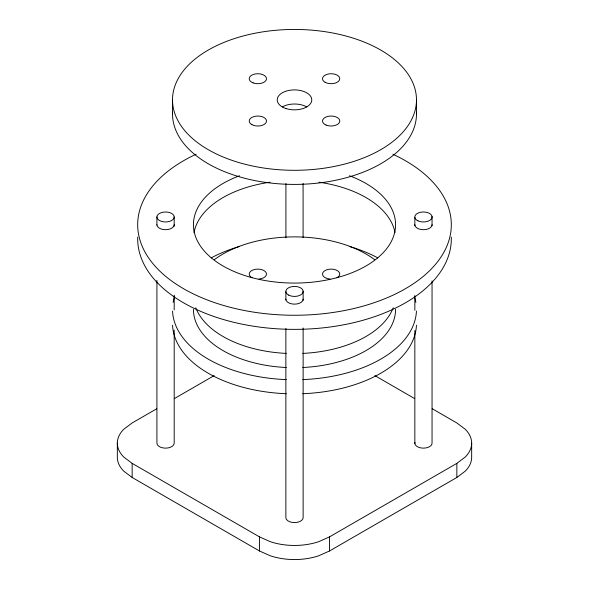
<?xml version="1.0" encoding="UTF-8"?>
<svg xmlns="http://www.w3.org/2000/svg" width="589" height="589" viewBox="0 0 589 589"><rect width="100%" height="100%" fill="white"/><g stroke="black" fill="none" stroke-linecap="round" stroke-linejoin="round"><path stroke-width="0.88" d="M156.829 408.707L132.15 422.954L123.793 429.241A48.217 27.838 0 0 0 123.793 457.079L132.15 463.366L259.499 536.888L270.388 541.718A48.217 27.838 0 0 0 318.612 541.718L329.501 536.888L456.85 463.366L465.207 457.079A48.217 27.838 0 0 0 465.207 429.241L456.85 422.954L432.171 408.707M117.336 443.164L117.336 457.263A48.217 27.838 0 0 0 123.793 471.185L132.15 477.473L259.499 550.995L270.388 555.817A48.217 27.838 0 0 0 318.612 555.817L329.501 550.995L456.85 477.473L465.207 471.185A48.217 27.838 0 0 0 471.664 457.263L471.664 443.164M174.337 398.598L214.131 375.62M374.869 375.62L414.663 398.598M456.85 463.366L456.85 477.473M432.046 216.502L432.046 225.697M432.046 280.865L432.046 442.685A8.636 4.984 0 0 1 423.145 448.141A8.636 4.984 0 0 1 414.928 442.339M416.475 99.872A121.975 70.422 0 0 1 233.509 160.863A121.975 70.422 0 0 1 233.509 38.881A121.975 70.422 0 0 1 416.475 99.872L416.475 113.979M414.847 217.459L414.847 225.734M414.847 295.612L414.847 310.322M414.847 330.547L414.847 443.642M329.501 536.888L329.501 550.995M303.085 183.363L303.085 237.61M303.129 291.172L303.129 300.368M303.129 327.955L303.129 517.356A8.636 4.984 0 0 1 294.934 522.59A8.636 4.984 0 0 1 285.871 517.856L285.871 328.456M285.915 183.532L285.915 237.779M285.871 291.68L285.871 299.948M259.499 536.888L259.499 550.995M174.189 217.01A8.636 4.984 0 0 1 161.187 221.28A8.636 4.984 0 0 1 161.283 212.644A8.636 4.984 0 0 1 174.189 217.01L174.189 226.205M174.189 295.163L174.189 309.873M174.189 330.098L174.189 443.193A8.636 4.984 0 0 1 165.502 448.148A8.636 4.984 0 0 1 156.917 443.134L156.917 280.393M172.525 99.872L172.525 113.979M156.917 216.951L156.917 225.226M132.15 463.366L132.15 477.473M432.083 224.718A8.636 4.984 0 0 1 423.447 229.71A8.636 4.984 0 0 1 414.811 224.718M303.136 299.168A8.636 4.984 0 0 1 294.5 304.152A8.636 4.984 0 0 1 285.864 299.168M174.189 224.718A8.636 4.984 0 0 1 165.553 229.71A8.636 4.984 0 0 1 156.917 224.718M392.878 154.215A156.821 90.537 0 0 1 409.281 286.409A156.821 90.537 0 0 1 179.719 286.409A156.821 90.537 0 0 1 196.122 154.215M349.52 175.772A101.072 58.355 0 0 1 370.783 263.003A101.072 58.355 0 0 1 218.217 263.003A101.072 58.355 0 0 1 239.48 175.772M451.292 237.087A156.821 90.537 0 0 1 294.5 329.361A156.821 90.537 0 0 1 137.708 237.087M194.017 232.552A101.072 58.355 0 0 1 270.093 182.2M318.907 182.2A101.072 58.355 0 0 1 394.983 232.552M416.438 112.234A121.975 70.422 0 0 1 294.5 184.401A121.975 70.422 0 0 1 172.562 112.234M282.286 106.926A17.272 9.969 0 0 1 306.714 106.926M330.017 279.024A8.636 4.984 0 0 1 323.067 272.309A8.636 4.984 0 0 1 335.995 269.961A8.636 4.984 0 0 1 336.974 277.758M252.026 277.758A8.636 4.984 0 0 1 253.005 269.961A8.636 4.984 0 0 1 265.933 272.309A8.636 4.984 0 0 1 258.983 279.024M416.438 325.187A121.975 70.422 0 0 1 302.672 393.71M286.328 393.71A121.975 70.422 0 0 1 172.562 325.187M416.438 311.08A121.975 70.422 0 0 1 302.672 379.603M286.328 379.603A121.975 70.422 0 0 1 172.562 311.08M173.129 302.341A121.975 70.422 0 0 1 174.653 296.23M211.186 257.901A121.975 70.422 0 0 1 239.436 246.504M349.564 246.504A121.975 70.422 0 0 1 377.814 257.901M414.347 296.23A121.975 70.422 0 0 1 415.871 302.341M395.572 309.343A101.072 58.355 0 0 1 302.68 367.507M286.32 367.507A101.072 58.355 0 0 1 193.428 309.343M393.224 307.738A101.072 58.355 0 0 1 302.68 353.4M286.32 353.4A101.072 58.355 0 0 1 195.776 307.738M214.315 259.712A101.072 58.355 0 0 1 374.685 259.712M288.706 295.126A8.636 4.984 0 0 0 302.945 292.475A8.636 4.984 0 0 0 291.849 286.681A8.636 4.984 0 0 0 288.706 295.126M417.954 220.823A8.636 4.984 0 0 0 431.965 217.805A8.636 4.984 0 0 0 420.421 212.312A8.636 4.984 0 0 0 417.954 220.823M285.864 108.509A17.272 9.969 0 0 0 311.772 99.872A17.272 9.969 0 0 0 285.864 91.236A17.272 9.969 0 0 0 285.864 108.509M326.1 125.074A8.636 4.984 0 0 0 339.735 121.525A8.636 4.984 0 0 0 327.587 116.482A8.636 4.984 0 0 0 326.1 125.074M325.106 82.283A8.636 4.984 0 0 0 339.507 79.949A8.636 4.984 0 0 0 328.809 73.919A8.636 4.984 0 0 0 325.106 82.283M253.115 82.887A8.636 4.984 0 0 0 266.478 79.007A8.636 4.984 0 0 0 253.977 74.266A8.636 4.984 0 0 0 253.115 82.887M251.93 124.654A8.636 4.984 0 0 0 266.265 122.181A8.636 4.984 0 0 0 255.39 116.247A8.636 4.984 0 0 0 251.93 124.654"/></g></svg>
